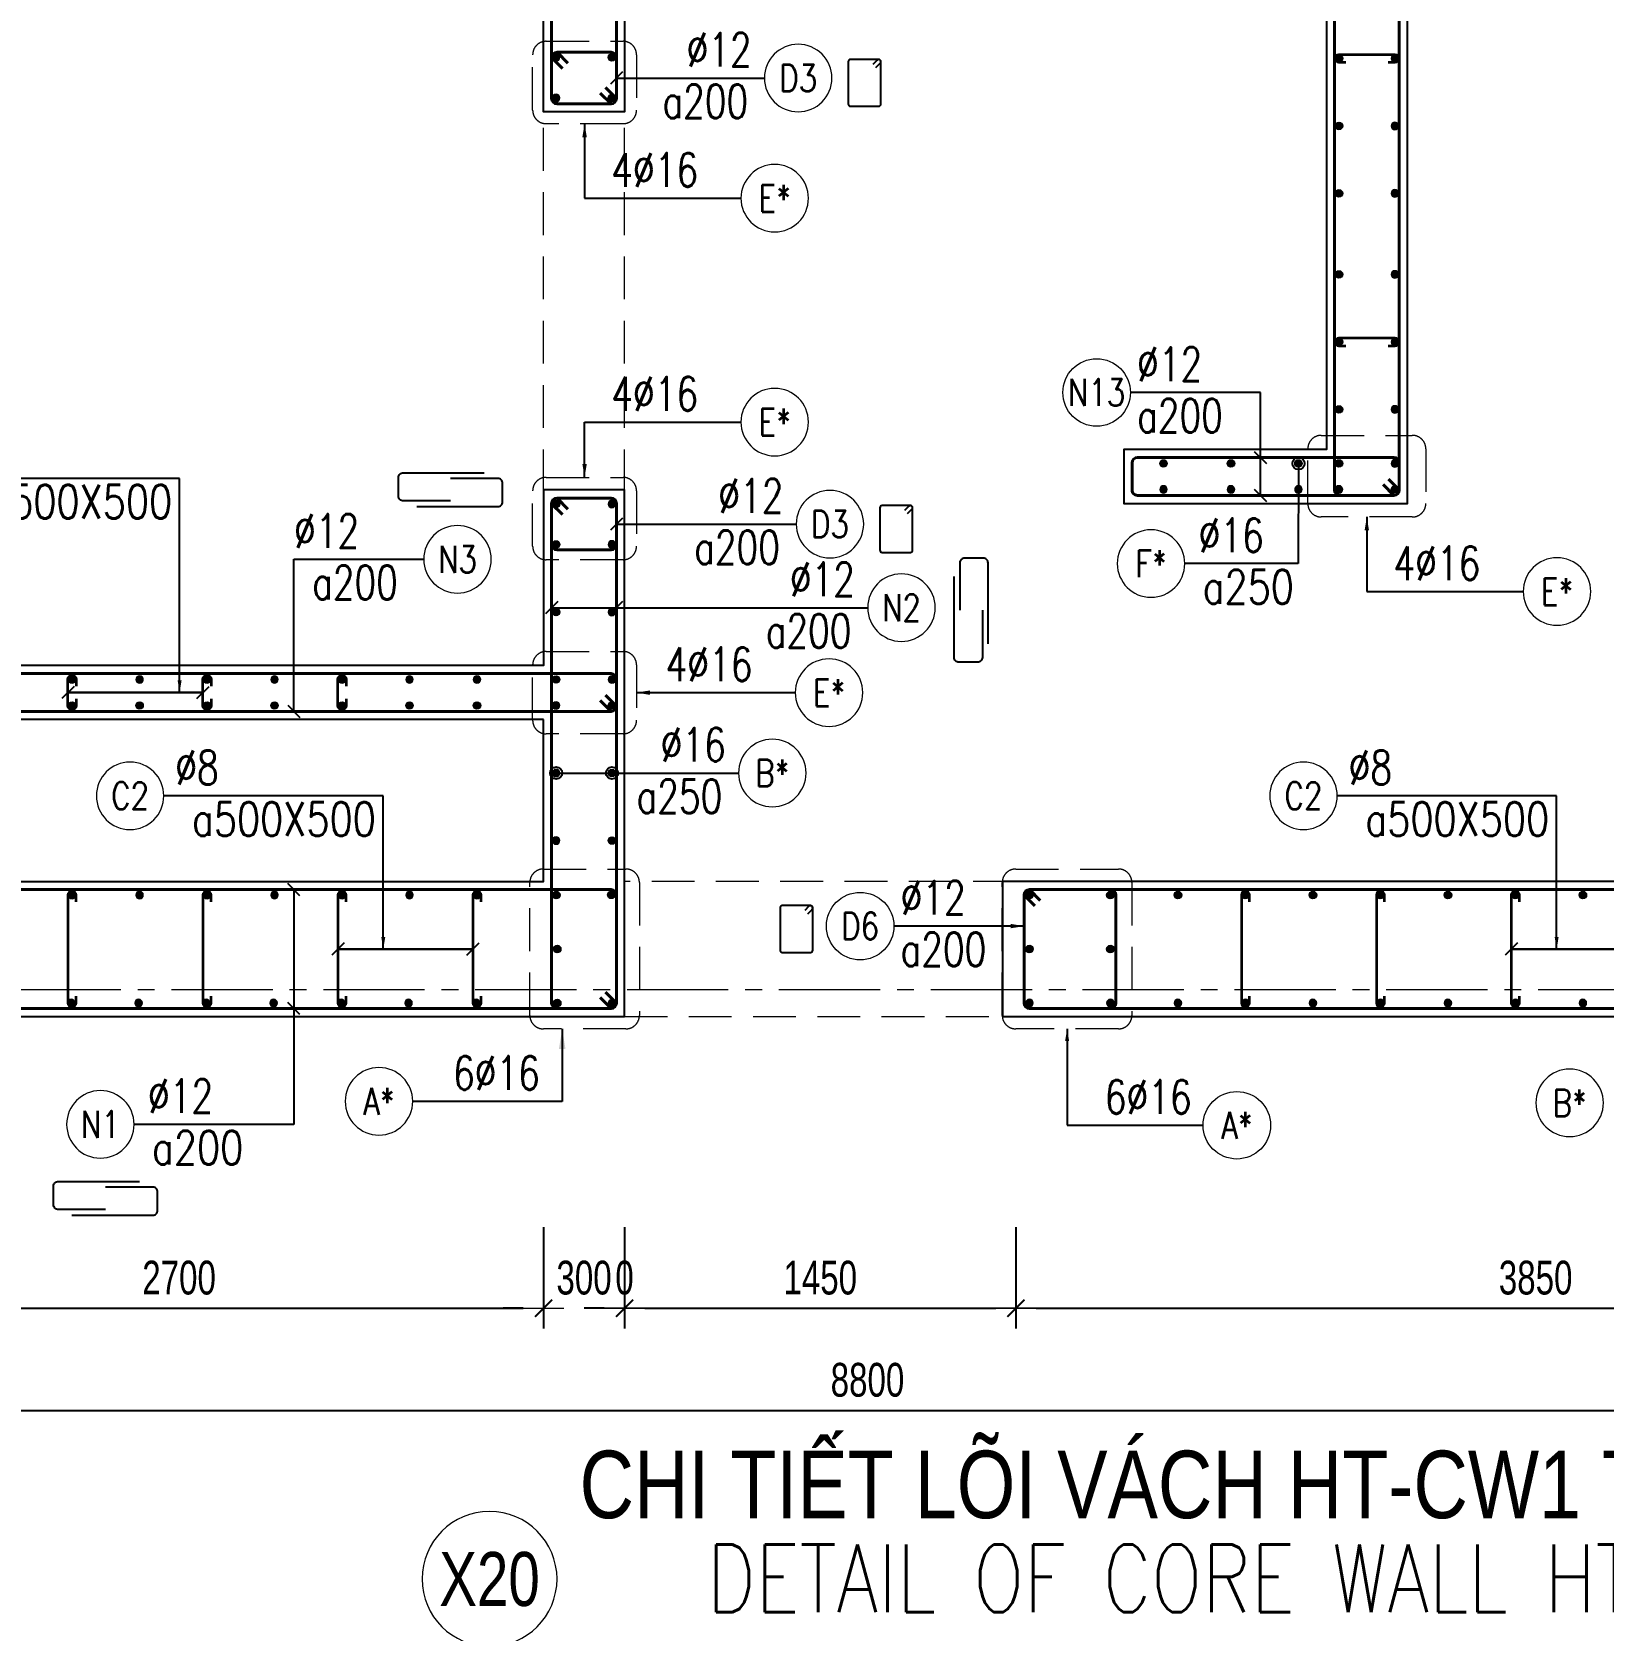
# Model space of a CAD drawing. Header units: millimetres. Extents: x 931337 to 1117500, y 19732 to 157199.
# Drawn here: x 949154 to 954974, y 74270 to 80188 of the extents above; entities that cross this region are included whole.
import ezdxf
from ezdxf.enums import TextEntityAlignment as Align

# ---------------------------------------------------------------- set-up
doc = ezdxf.new("R2010")
doc.units = ezdxf.units.MM
doc.header["$MEASUREMENT"] = 0
for name, pattern in [('HIDDEN2', [4.7625, 3.175, -1.5875]), ('HT_Dim Grid$0$CENTER2', [1.125, 0.75, -0.125, 0.125, -0.125]), ('HT_Grid$0$CENTER2', [1.125, 0.75, -0.125, 0.125, -0.125])]:
    doc.linetypes.add(name, pattern=pattern)
doc.layers.get('0').update_dxf_attribs({"lineweight": 20})
doc.layers.get('Defpoints').update_dxf_attribs({"color": 151, "lineweight": 9})
for name, color, linetype, lineweight in [('HT_Core wall _B3F-B1F$0$NDC_S_WALL', 6, 'Continuous', 25), ('HT_Dim Grid$0$NDC_S_AXIS', 5, 'HT_Dim Grid$0$CENTER2', 13), ('HT_Dim Grid$0$NDC_S_SYMBOL', 1, 'Continuous', 15), ('HT_Dim Grid$0$NDC_S_TEXT SYMBOL', 7, 'Continuous', 20), ('HT_Grid$0$NDC_S_AXIS', 5, 'HT_Grid$0$CENTER2', 13), ('KC-LEADER', 153, 'Continuous', 18), ('KC-THEP', 6, 'Continuous', 40), ('NDC_S_ANNO', 7, 'Continuous', 20), ('NDC_S_BEAM', 3, 'HIDDEN2', 20), ('NDC_S_DIM', 1, 'Continuous', 15), ('NDC_S_ENG TITLE', 3, 'Continuous', 20), ('NDC_S_HIDDEN', 8, 'HIDDEN2', 13), ('NDC_S_LEADER', 1, 'Continuous', 15), ('NDC_S_REBAR', 4, 'Continuous', 35), ('NDC_S_STIRRUP', 4, 'Continuous', 40), ('NDC_S_TEXT SYMBOL', 7, 'Continuous', 20), ('NDC_S_VN TEXT', 7, 'Continuous', 20), ('NDC_S_VN TITLE', 6, 'Continuous', 35)]:
    doc.layers.add(name, color=color, linetype=linetype, lineweight=lineweight)
doc.layers.add('Leader', color=6, linetype='Continuous')
doc.layers.add('Ligature', color=1, linetype='Continuous')
doc.styles.add('HT_Dim Grid$0$NDC_ANNO', font='', dxfattribs={"width": 0.8})
doc.styles.add('NDC_ANNO', font='', dxfattribs={"width": 0.8})
doc.styles.add('NDC_ARIAL', font='arial.ttf', dxfattribs={"width": 0.85})
doc.styles.add('NDC_DIM', font='', dxfattribs={"width": 0.75})
doc.styles.add('NDC_EN TXT', font='romans.shx', dxfattribs={"width": 0.8})
doc.styles.add('NDC_VIE TXT', font='arial.ttf', dxfattribs={"width": 0.8})
doc.styles.get('HT_Dim Grid$0$NDC_ANNO').set_extended_font_data('Dotum')
doc.styles.get('NDC_ANNO').set_extended_font_data('Dotum')
doc.styles.get('NDC_DIM').set_extended_font_data('Dotum')
doc.dimstyles.new('NDC_1-50', dxfattribs={"dimscale": 50, "dimtxt": 2.5, "dimasz": 1, "dimexe": 1.5, "dimexo": 0, "dimgap": 0.8, "dimtad": 1, "dimdec": 0, "dimdsep": 46, "dimtxsty": 'NDC_ARIAL', "dimblk": 'DIMMARK', "dimcen": 49999.938995, "dimdle": 1.5, "dimclrd": 1, "dimclre": 1, "dimclrt": 3, "dimadec": 0, "dimazin": 0, "dimtfac": 1, "dimtdec": 0, "dimtix": 1, "dimtmove": 2, "dimatfit": 3, "dimfxl": 1, "dimarcsym": 0})
doc.dimstyles.new('NDC_dim_30', dxfattribs={"dimscale": 30, "dimtxt": 2.5, "dimasz": 1.5, "dimexe": 1.5, "dimexo": 2.5, "dimgap": 1, "dimtad": 1, "dimdec": 0, "dimzin": 0, "dimdsep": 46, "dimtxsty": 'NDC_DIM', "dimblk": 'DIMMARK', "dimcen": 0.09, "dimdle": 1.2, "dimclrd": 1, "dimclre": 1, "dimclrt": 3, "dimadec": 0, "dimazin": 0, "dimtfac": 1, "dimtdec": 0, "dimtix": 1, "dimtofl": 0, "dimtmove": 0, "dimatfit": 3, "dimfxl": 6, "dimfxlon": 1, "dimtolj": 1, "dimtzin": 0, "dimarcsym": 0})
doc.dimstyles.new('NDC_dim_50', dxfattribs={"dimscale": 50, "dimtxt": 2.5, "dimasz": 1.5, "dimexe": 1.5, "dimexo": 2.5, "dimgap": 1, "dimtad": 1, "dimdec": 0, "dimzin": 0, "dimdsep": 46, "dimtxsty": 'NDC_DIM', "dimblk": 'DIMMARK', "dimcen": 0.09, "dimdle": 1.2, "dimclrd": 1, "dimclre": 1, "dimclrt": 3, "dimadec": 0, "dimazin": 0, "dimtfac": 1, "dimtdec": 0, "dimtix": 1, "dimtofl": 0, "dimtmove": 0, "dimatfit": 3, "dimfxl": 6, "dimfxlon": 1, "dimtolj": 1, "dimtzin": 0, "dimarcsym": 0})

# ---------------------------------------------------------------- blocks, each defined once
blk = doc.blocks.new('THEP')
at = {"layer": 'KC-LEADER', "color": 6}
blk.add_circle((0, 0), 14, dxfattribs=at)
at = {"layer": 'KC-THEP'}
for p, q in [((-14, 0), (14, 0)), ((9.9, 9.9), (-9.9, -9.9)), ((-9.9, 9.9), (9.9, -9.9)), ((0, 14), (0, -14))]:
    blk.add_line(p, q, dxfattribs=at)
blk = doc.blocks.new('DIMMARK')
at = {"layer": 'NDC_S_DIM', "color": 1}
blk.add_line((-1.5, 0), (1, 0), dxfattribs=at)
at = {"layer": 'NDC_S_DIM', "color": 2, "const_width": 0.1}
blk.add_lwpolyline([(-0.424, -0.424), (0.424, 0.424)], dxfattribs=at)
blk = doc.blocks.new('*U10')
blk.add_circle((2.5, 0), 2.5)
at = {"layer": 'NDC_S_VN TEXT', "color": 3, "style": 'NDC_EN TXT'}
for tag, width, p in [('DK2', 0.75, (-0.85, 0.85)), ('KC2', 0.8, (-0.85, -2.97))]:
    blk.add_attdef(tag, text='', height=2.5, dxfattribs=dict(at, width=width)).set_placement(p, align=Align.RIGHT)
at = {"layer": 'NDC_S_VN TEXT', "color": 7, "style": 'NDC_EN TXT', "width": 0.8}
blk.add_attdef('SH3', text='', height=2, dxfattribs=at).set_placement((2.5, 0), align=Align.MIDDLE)
blk = doc.blocks.new('A$C72321851')
at = {"layer": 'Ligature'}
for points in [[(-60.9, -129.3), (-60.9, 170.9, -0.414214), (-43.3, 188.5), (25.8, 188.5, -0.414214), (43.4, 170.9), (43.4, -4.3)], [(-39.7, -4.3), (-39.7, -179.5, 0.414214), (-22.1, -197.1), (47, -197.1, 0.414214), (64.6, -179.5), (64.6, 120.7)]]:
    blk.add_lwpolyline(points, format="xyb", dxfattribs=at)
blk = doc.blocks.new('*U9')
blk.add_circle((2.5, 0), 2.5)
at = {"layer": 'NDC_S_VN TEXT', "color": 3, "style": 'NDC_EN TXT', "width": 0.75}
blk.add_attdef('DK2', text='', height=2.5, dxfattribs=at).set_placement((-0.85, 0.85), align=Align.RIGHT)
at = {"layer": 'NDC_S_VN TEXT', "color": 7, "style": 'NDC_EN TXT', "width": 0.8}
blk.add_attdef('SH3', text='', height=2, dxfattribs=at).set_placement((2.5, 0), align=Align.MIDDLE)
blk = doc.blocks.new('*U13')
blk.add_circle((-2.5, 0), 2.5)
at = {"layer": 'NDC_S_VN TEXT', "color": 3, "style": 'NDC_EN TXT', "width": 0.75}
blk.add_attdef('DK1', (0.5, 0.85), '', height=2.5, dxfattribs=at)
at = {"layer": 'NDC_S_VN TEXT', "color": 7, "style": 'NDC_EN TXT', "width": 0.8}
blk.add_attdef('SH2', text='', height=2, dxfattribs=at).set_placement((-2.5, 0), align=Align.MIDDLE)
blk = doc.blocks.new('*U11')
blk.add_circle((-2.5, 0), 2.5)
at = {"layer": 'NDC_S_VN TEXT', "color": 3, "style": 'NDC_EN TXT', "width": 0.75}
for tag, p in [('DK1', (0.5, 0.85)), ('KC1', (0.5, -2.97))]:
    blk.add_attdef(tag, p, '', height=2.5, dxfattribs=at)
at = {"layer": 'NDC_S_VN TEXT', "color": 7, "style": 'NDC_EN TXT', "width": 0.8}
blk.add_attdef('SH2', text='', height=2, dxfattribs=at).set_placement((-2.5, 0), align=Align.MIDDLE)
blk = doc.blocks.new('*D645')
at = {"layer": 'Defpoints', "color": 0, "transparency": 16777216}
for p in [(948349.2, 77124), (951049.2, 77124), (951049.2, 75462)]:
    blk.add_point(p, dxfattribs=at)
at = {"layer": 'NDC_S_DIM', "color": 1, "lineweight": -2, "transparency": 16777216}
for p, q in [((948349.2, 75762), (948349.2, 75387)), ((951049.2, 75762), (951049.2, 75387)), ((948424.2, 75462), (950974.2, 75462))]:
    blk.add_line(p, q, dxfattribs=at)
at = {"layer": 'NDC_S_DIM', "color": 1, "lineweight": -2, "transparency": 16777216, "xscale": 75, "yscale": 75, "zscale": 75, "rotation": 180}
blk.add_blockref('DIMMARK', (948349.2, 75462), dxfattribs=at)
at = {"layer": 'NDC_S_DIM', "color": 1, "lineweight": -2, "transparency": 16777216, "xscale": 75, "yscale": 75, "zscale": 75}
blk.add_blockref('DIMMARK', (951049.2, 75462), dxfattribs=at)
at = {"layer": 'NDC_S_DIM', "color": 3, "transparency": 16777216, "insert": (949699.2, 75574.6), "char_height": 125, "attachment_point": 5, "style": 'NDC_DIM'}
blk.add_mtext('\\A1;2700', dxfattribs=at)
blk = doc.blocks.new('*D646')
at = {"layer": 'Defpoints', "color": 0, "transparency": 16777216}
for p in [(951049.2, 77124), (951349.2, 77124), (951349.2, 75462)]:
    blk.add_point(p, dxfattribs=at)
at = {"layer": 'NDC_S_DIM', "color": 1, "lineweight": -2, "transparency": 16777216}
for p, q in [((951049.2, 75762), (951049.2, 75387)), ((951349.2, 75762), (951349.2, 75387)), ((950974.2, 75462), (950899.2, 75462)), ((951424.2, 75462), (951499.2, 75462))]:
    blk.add_line(p, q, dxfattribs=at)
at = {"layer": 'NDC_S_DIM', "color": 1, "lineweight": -2, "transparency": 16777216, "xscale": 75, "yscale": 75, "zscale": 75}
blk.add_blockref('DIMMARK', (951049.2, 75462), dxfattribs=at)
at = {"layer": 'NDC_S_DIM', "color": 1, "lineweight": -2, "transparency": 16777216, "xscale": 75, "yscale": 75, "zscale": 75, "rotation": 180}
blk.add_blockref('DIMMARK', (951349.2, 75462), dxfattribs=at)
at = {"layer": 'NDC_S_DIM', "color": 3, "transparency": 16777216, "insert": (951199.2, 75574.6), "char_height": 125, "attachment_point": 5, "style": 'NDC_DIM'}
blk.add_mtext('\\A1;300', dxfattribs=at)
blk = doc.blocks.new('*D647')
at = {"layer": 'Defpoints', "color": 0, "transparency": 16777216}
for p in [(951349.2, 77124), (951349.2, 77124), (951349.2, 75462)]:
    blk.add_point(p, dxfattribs=at)
at = {"layer": 'NDC_S_DIM', "color": 1, "lineweight": -2, "transparency": 16777216}
for p, q in [((951349.2, 75762), (951349.2, 75387)), ((951349.2, 75762), (951349.2, 75387)), ((951274.2, 75462), (951199.2, 75462)), ((951424.2, 75462), (951499.2, 75462))]:
    blk.add_line(p, q, dxfattribs=at)
at = {"layer": 'NDC_S_DIM', "color": 1, "lineweight": -2, "transparency": 16777216, "xscale": 75, "yscale": 75, "zscale": 75}
blk.add_blockref('DIMMARK', (951349.2, 75462), dxfattribs=at)
at = {"layer": 'NDC_S_DIM', "color": 1, "lineweight": -2, "transparency": 16777216, "xscale": 75, "yscale": 75, "zscale": 75, "rotation": 180}
blk.add_blockref('DIMMARK', (951349.2, 75462), dxfattribs=at)
at = {"layer": 'NDC_S_DIM', "color": 3, "transparency": 16777216, "insert": (951349.2, 75574.6), "char_height": 125, "attachment_point": 5, "style": 'NDC_DIM'}
blk.add_mtext('\\A1;0', dxfattribs=at)
blk = doc.blocks.new('*D648')
at = {"layer": 'Defpoints', "color": 0, "transparency": 16777216}
for p in [(951349.2, 77124), (952799.2, 76624), (952799.2, 75462)]:
    blk.add_point(p, dxfattribs=at)
at = {"layer": 'NDC_S_DIM', "color": 1, "lineweight": -2, "transparency": 16777216}
for p, q in [((951349.2, 75762), (951349.2, 75387)), ((952799.2, 75762), (952799.2, 75387)), ((951424.2, 75462), (952724.2, 75462))]:
    blk.add_line(p, q, dxfattribs=at)
at = {"layer": 'NDC_S_DIM', "color": 1, "lineweight": -2, "transparency": 16777216, "xscale": 75, "yscale": 75, "zscale": 75, "rotation": 180}
blk.add_blockref('DIMMARK', (951349.2, 75462), dxfattribs=at)
at = {"layer": 'NDC_S_DIM', "color": 1, "lineweight": -2, "transparency": 16777216, "xscale": 75, "yscale": 75, "zscale": 75}
blk.add_blockref('DIMMARK', (952799.2, 75462), dxfattribs=at)
at = {"layer": 'NDC_S_DIM', "color": 3, "transparency": 16777216, "insert": (952074.2, 75574.6), "char_height": 125, "attachment_point": 5, "style": 'NDC_DIM'}
blk.add_mtext('\\A1;1450', dxfattribs=at)
blk = doc.blocks.new('*D649')
at = {"layer": 'Defpoints', "color": 0, "transparency": 16777216}
for p in [(956649.2, 77124), (952799.2, 76624), (956649.2, 75462)]:
    blk.add_point(p, dxfattribs=at)
at = {"layer": 'NDC_S_DIM', "color": 1, "lineweight": -2, "transparency": 16777216}
for p, q in [((952799.2, 75762), (952799.2, 75387)), ((956649.2, 75762), (956649.2, 75387)), ((952874.2, 75462), (956574.2, 75462))]:
    blk.add_line(p, q, dxfattribs=at)
at = {"layer": 'NDC_S_DIM', "color": 1, "lineweight": -2, "transparency": 16777216, "xscale": 75, "yscale": 75, "zscale": 75, "rotation": 180}
blk.add_blockref('DIMMARK', (952799.2, 75462), dxfattribs=at)
at = {"layer": 'NDC_S_DIM', "color": 1, "lineweight": -2, "transparency": 16777216, "xscale": 75, "yscale": 75, "zscale": 75}
blk.add_blockref('DIMMARK', (956649.2, 75462), dxfattribs=at)
at = {"layer": 'NDC_S_DIM', "color": 3, "transparency": 16777216, "insert": (954724.2, 75574.6), "char_height": 125, "attachment_point": 5, "style": 'NDC_DIM'}
blk.add_mtext('\\A1;3850', dxfattribs=at)
blk = doc.blocks.new('*D654')
at = {"layer": 'Defpoints', "color": 0, "transparency": 16777216}
for p in [(956649.2, 76642.3), (947849.2, 76624), (956649.2, 75083.7)]:
    blk.add_point(p, dxfattribs=at)
at = {"layer": 'NDC_S_DIM', "color": 1, "lineweight": -2, "transparency": 16777216}
for p, q in [((947849.2, 75383.7), (947849.2, 75008.7)), ((956649.2, 75383.7), (956649.2, 75008.7)), ((947924.2, 75083.7), (956574.2, 75083.7))]:
    blk.add_line(p, q, dxfattribs=at)
at = {"layer": 'NDC_S_DIM', "color": 1, "lineweight": -2, "transparency": 16777216, "xscale": 75, "yscale": 75, "zscale": 75, "rotation": 180}
blk.add_blockref('DIMMARK', (947849.2, 75083.7), dxfattribs=at)
at = {"layer": 'NDC_S_DIM', "color": 1, "lineweight": -2, "transparency": 16777216, "xscale": 75, "yscale": 75, "zscale": 75}
blk.add_blockref('DIMMARK', (956649.2, 75083.7), dxfattribs=at)
at = {"layer": 'NDC_S_DIM', "color": 3, "transparency": 16777216, "insert": (952249.2, 75196.3), "char_height": 125, "attachment_point": 5, "style": 'NDC_DIM'}
blk.add_mtext('\\A1;8800', dxfattribs=at)
blk = doc.blocks.new('Drawing name_symbol')
at = {"layer": 'NDC_S_ENG TITLE', "style": 'NDC_EN TXT', "width": 0.8}
blk.add_attdef('SECTDET1', text='', height=5, dxfattribs=at).set_placement((0, 1.01), align=Align.CENTER)
at = {"layer": 'NDC_S_TEXT SYMBOL', "lineweight": 25, "style": 'NDC_ANNO', "width": 0.8}
blk.add_attdef('SSCALE', text='', height=2.5, dxfattribs=at).set_placement((0, -4), align=Align.CENTER)
at = {"layer": 'NDC_S_VN TITLE', "style": 'NDC_VIE TXT', "width": 0.8}
blk.add_attdef('SECTDET2', text='', height=5, dxfattribs=at).set_placement((0, 7.97), align=Align.CENTER)
blk = doc.blocks.new('*U92')
at = {"layer": 'HT_Dim Grid$0$NDC_S_SYMBOL'}
blk.add_line((0, 5), (0, 9), dxfattribs=at)
blk.add_circle((0, 0), 5, dxfattribs=at)
at = {"layer": 'HT_Dim Grid$0$NDC_S_TEXT SYMBOL', "color": 7, "style": 'HT_Dim Grid$0$NDC_ANNO', "width": 0.8}
blk.add_attdef('GRID', text='', height=4, dxfattribs=at).set_placement((0, 0), align=Align.MIDDLE)

msp = doc.modelspace()

# ---------------------------------------------------------------- linework, layer by layer
at = {"layer": 'HT_Core wall _B3F-B1F$0$NDC_S_WALL'}
for points in [[(951349.189, 76542.293), (951349.189, 78492.293), (951049.189, 78492.293), (951049.189, 77842.293), (948349.189, 77842.293), (948349.189, 83242.293), (951049.189, 83242.293), (951049.189, 82592.293), (951349.189, 82592.293), (951349.189, 83242.293), (952549.189, 83242.293), (952549.189, 85742.293), (950049.189, 85742.293), (950049.189, 85242.293), (952249.189, 85242.293), (952249.189, 83542.293), (948349.189, 83542.293), (948349.189, 85242.293), (949249.189, 85242.293), (949249.189, 85742.293), (947849.189, 85742.293), (947849.189, 76542.293)], [(951049.189, 81192.293), (951349.189, 81192.293), (951349.189, 79892.293), (951049.189, 79892.293)]]:
    msp.add_lwpolyline(points, close=True, dxfattribs=at)
for points in [[(955299.189, 85742.293), (953949.189, 85742.293), (953949.189, 78642.293), (953199.189, 78642.293), (953199.189, 78442.293), (954249.189, 78442.293), (954249.189, 83042.293), (957049.189, 83042.293)], [(951049.189, 77642.293), (948349.189, 77642.293), (948349.189, 77042.293), (951049.189, 77042.293), (951049.189, 77642.293)], [(957049.189, 77042.293), (952749.189, 77042.293), (952749.189, 76542.293), (960349.189, 76542.293)]]:
    msp.add_lwpolyline(points, dxfattribs=at)
at = {"layer": 'HT_Grid$0$NDC_S_AXIS', "ltscale": 500}
msp.add_line((945733.645, 76642.293), (961980.099, 76642.293), dxfattribs=at)
at = {"layer": 'Ligature'}
for points in [[(952280.35, 80056.777), (952296.316, 80072.743, 0.66817864), (952290.543, 80086.681), (952185.914, 80086.681, 0.41421356), (952177.749, 80078.516), (952177.749, 79921.409, 0.41421356), (952185.914, 79913.244), (952290.543, 79913.244, 0.41421356), (952298.708, 79921.409), (952298.707, 80078.516, 0.66817864), (952284.769, 80084.29), (952268.803, 80068.324)], [(952398.05, 78404.891), (952414.016, 78420.857, 0.66817864), (952408.243, 78434.795), (952303.614, 78434.795, 0.41421356), (952295.449, 78426.63), (952295.449, 78269.523, 0.41421356), (952303.614, 78261.358), (952408.243, 78261.358, 0.41421356), (952416.408, 78269.523), (952416.408, 78426.63, 0.66817864), (952402.469, 78432.404), (952386.503, 78416.438)], [(952028.071, 76923.048), (952044.037, 76939.014, 0.66817864), (952038.264, 76952.952), (951933.635, 76952.952, 0.41421356), (951925.47, 76944.787), (951925.47, 76787.679, 0.41421356), (951933.635, 76779.515), (952038.264, 76779.515, 0.41421356), (952046.429, 76787.679), (952046.429, 76944.787, 0.66817864), (952032.49, 76950.56), (952016.525, 76934.595)]]:
    msp.add_lwpolyline(points, format="xyb", dxfattribs=at)
at = {"layer": 'NDC_S_BEAM', "ltscale": 50}
for p, q in [((951049.189, 78483.987), (951049.189, 79883.987)), ((951349.189, 78483.987), (951349.189, 79883.987)), ((952799.189, 77042.293), (951349.217, 77042.293)), ((951349.217, 76542.293), (952799.189, 76542.293))]:
    msp.add_line(p, q, dxfattribs=at)
at = {"layer": 'NDC_S_HIDDEN', "ltscale": 50}
for points in [[(951058.922, 80153.822), (951343.678, 80153.822, -0.41421356), (951393.678, 80103.822), (951393.678, 79898.814, -0.41421356), (951343.678, 79848.814), (951058.922, 79848.814, -0.41421356), (951008.922, 79898.814), (951008.922, 80103.822, -0.41421356)], [(953930.236, 78694.549), (954267.446, 78694.549, -0.41421356), (954317.446, 78644.549), (954317.446, 78442.293, -0.41421356), (954267.446, 78392.293), (953930.236, 78392.293, -0.41421356), (953880.236, 78442.293), (953880.236, 78644.549, -0.41421356)], [(951058.922, 78538.991), (951343.678, 78538.991, -0.41421356), (951393.678, 78488.991), (951393.678, 78283.984, -0.41421356), (951343.678, 78233.984), (951058.922, 78233.984, -0.41421356), (951008.922, 78283.984), (951008.922, 78488.991, -0.41421356)], [(951058.922, 77894.275), (951343.678, 77894.275, -0.41421356), (951393.678, 77844.275), (951393.678, 77639.267, -0.41421356), (951343.678, 77589.267), (951058.922, 77589.267, -0.41421356), (951008.922, 77639.267), (951008.922, 77844.275, -0.41421356)], [(951048.508, 77088.536), (951354.283, 77088.536, -0.41421356), (951404.283, 77038.536), (951404.283, 76546.614, -0.41421356), (951354.283, 76496.614), (951048.508, 76496.614, -0.41421356), (950998.508, 76546.614), (950998.508, 77038.536, -0.41421356)], [(952798.479, 77088.536), (953178.773, 77088.536, -0.41421356), (953228.773, 77038.536), (953228.773, 76546.614, -0.41421356), (953178.773, 76496.614), (952798.479, 76496.614, -0.41421356), (952748.479, 76546.614), (952748.479, 77038.536, -0.41421356)]]:
    msp.add_lwpolyline(points, format="xyb", close=True, dxfattribs=at)
at = {"layer": 'NDC_S_REBAR'}
for points in [[(954020.677, 80075.445), (953995.677, 80075.445, -1), (953995.677, 80105.445), (954202.701, 80105.445, -1), (954202.701, 80075.445), (954177.701, 80075.445)], [(954020.677, 79025.445), (953995.677, 79025.445, -1), (953995.677, 79055.445), (954202.701, 79055.445, -1), (954202.701, 79025.445), (954177.701, 79025.445)], [(949317.701, 77719.141), (949317.701, 77694.141, -1), (949287.701, 77694.141), (949287.701, 77790.445, -1), (949317.701, 77790.445), (949317.701, 77765.445)], [(949817.701, 77719.141), (949817.701, 77694.141, -1), (949787.701, 77694.141), (949787.701, 77790.445, -1), (949817.701, 77790.445), (949817.701, 77765.445)], [(950317.701, 77719.141), (950317.701, 77694.141, -1), (950287.701, 77694.141), (950287.701, 77790.445, -1), (950317.701, 77790.445), (950317.701, 77765.445)], [(949317.701, 76967.293), (949317.701, 76992.293, 1), (949287.701, 76992.293), (949287.701, 76592.293, 1), (949317.701, 76592.293), (949317.701, 76617.293)], [(949817.701, 76967.293), (949817.701, 76992.293, 1), (949787.701, 76992.293), (949787.701, 76592.293, 1), (949817.701, 76592.293), (949817.701, 76617.293)], [(950317.701, 76967.293), (950317.701, 76992.293, 1), (950287.701, 76992.293), (950287.701, 76592.293, 1), (950317.701, 76592.293), (950317.701, 76617.293)], [(950817.701, 76967.293), (950817.701, 76992.293, 1), (950787.701, 76992.293), (950787.701, 76592.293, 1), (950817.701, 76592.293), (950817.701, 76617.293)], [(953664.189, 76967.293), (953664.189, 76992.293, 1), (953634.189, 76992.293), (953634.189, 76592.293, 1), (953664.189, 76592.293), (953664.189, 76617.293)], [(954164.189, 76967.293), (954164.189, 76992.293, 1), (954134.189, 76992.293), (954134.189, 76592.293, 1), (954164.189, 76592.293), (954164.189, 76617.293)], [(954664.189, 76967.293), (954664.189, 76992.293, 1), (954634.189, 76992.293), (954634.189, 76592.293, 1), (954664.189, 76592.293), (954664.189, 76617.293)]]:
    msp.add_lwpolyline(points, format="xyb", dxfattribs=at)
at = {"layer": 'NDC_S_STIRRUP'}
for points in [[(954179.189, 78532.293), (954219.189, 78492.293, -0.41421356), (954199.189, 78472.293), (953999.189, 78472.293, -0.41421356), (953979.189, 78492.293), (953979.189, 85692.293, -0.41421356), (953999.189, 85712.293), (954199.189, 85712.293, -0.41421356), (954219.189, 85692.293), (954219.189, 78492.293, -0.41421356), (954199.189, 78472.293), (954159.189, 78512.293)], [(951279.217, 79982.293), (951319.217, 79942.293, -0.41421356), (951299.217, 79922.293), (951099.217, 79922.293, -0.41421356), (951079.217, 79942.293), (951079.217, 81142.293, -0.41421356), (951099.217, 81162.293), (951299.217, 81162.293, -0.41421356), (951319.217, 81142.293), (951319.217, 79942.293, -0.41421356), (951299.217, 79922.293), (951259.217, 79962.293)], [(951119.189, 80053.263), (951079.189, 80093.263, -0.41421356), (951099.189, 80113.263), (951299.189, 80113.263, -0.41421356), (951319.189, 80093.263), (951319.189, 79942.293, -0.41421356), (951299.189, 79922.293), (951099.189, 79922.293, -0.41421356), (951079.189, 79942.293), (951079.189, 80093.263, -0.41421356), (951099.189, 80113.263), (951139.189, 80073.263)], [(954159.189, 78512.293), (954199.189, 78472.293, 0.41421356), (954219.189, 78492.293), (954219.189, 78592.293, 0.41421356), (954199.189, 78612.293), (953249.189, 78612.293, 0.41421356), (953229.189, 78592.293), (953229.189, 78492.293, 0.41435759), (953249.189, 78472.293), (954199.189, 78472.293, 0.41421356), (954219.189, 78492.293), (954179.189, 78532.293)], [(951119.189, 78401.377), (951079.189, 78441.377, -0.41421356), (951099.189, 78461.377), (951299.189, 78461.377, -0.41421356), (951319.189, 78441.377), (951319.189, 78290.407, -0.41421356), (951299.189, 78270.407), (951099.189, 78270.407, -0.41421356), (951079.189, 78290.407), (951079.189, 78441.377, -0.41421356), (951099.189, 78461.377), (951139.189, 78421.377)], [(951279.217, 76632.293), (951319.217, 76592.293, -0.41421356), (951299.217, 76572.293), (951099.217, 76572.293, -0.41421356), (951079.217, 76592.293), (951079.217, 78442.293, -0.41421356), (951099.217, 78462.293), (951299.217, 78462.293, -0.41421356), (951319.217, 78442.293), (951319.217, 76592.293, -0.41421356), (951299.217, 76572.293), (951259.217, 76612.293)], [(951259.189, 77712.293), (951299.189, 77672.293, 0.41421356), (951319.189, 77692.293), (951319.189, 77792.293, 0.41421356), (951299.189, 77812.293), (947899.189, 77812.293, 0.41421356), (947879.189, 77792.293), (947879.189, 77692.293, 0.41435759), (947899.189, 77672.293), (951299.189, 77672.293, 0.41421356), (951319.189, 77692.293), (951279.189, 77732.293)], [(947939.189, 76972.293), (947899.189, 77012.293, 0.41421356), (947879.189, 76992.293), (947879.189, 76592.293, 0.41421356), (947899.189, 76572.293), (951299.217, 76572.293, 0.41421356), (951319.217, 76592.293), (951319.217, 76992.293, 0.41421356), (951299.217, 77012.293), (947899.189, 77012.293, 0.41421356), (947879.189, 76992.293), (947919.189, 76952.293)], [(960259.189, 76972.293), (960299.189, 77012.293, -0.41421356), (960319.189, 76992.293), (960319.189, 76592.293, -0.41421356), (960299.189, 76572.293), (952849.189, 76572.293, -0.41421356), (952829.189, 76592.293), (952829.189, 76992.293, -0.41421356), (952849.189, 77012.293), (960299.189, 77012.293, -0.41421356), (960319.189, 76992.293), (960279.189, 76952.293)], [(952889.189, 76972.293), (952849.189, 77012.293, 0.41421356), (952829.189, 76992.293), (952829.189, 76592.293, 0.41421356), (952849.189, 76572.293), (953149.189, 76572.293, 0.41421356), (953169.189, 76592.293), (953169.189, 76992.293, 0.41421356), (953149.189, 77012.293), (952849.189, 77012.293, 0.41421356), (952829.189, 76992.293), (952869.189, 76952.293)]]:
    msp.add_lwpolyline(points, format="xyb", dxfattribs=at)

# ---------------------------------------------------------------- block references
at = {"layer": 'HT_Dim Grid$0$NDC_S_AXIS'}
ref = msp.add_blockref('*U92', (950849.189, 74459.538), dxfattribs=dict(at, xscale=-50, yscale=50, zscale=50, rotation=180))
ref.add_attrib('GRID', 'X20', dxfattribs={"layer": 'HT_Dim Grid$0$NDC_S_TEXT SYMBOL', "color": 7, "height": 200, "style": 'HT_Dim Grid$0$NDC_ANNO', "width": 0.8}).set_placement((950849.189, 74459.538), align=Align.MIDDLE)
at = {"layer": 'KC-THEP', "xscale": -1}
for p, rotation in [((951095.677, 80094.141), 350.3314355636191), ((954202.701, 80090.445), 170.331435563619), ((951095.677, 79944.141), 350.3314355636191), ((954202.701, 79840.445), 170.331435563619), ((954202.701, 79590.445), 170.331435563619), ((954202.701, 79290.445), 170.331435563619), ((954202.701, 79040.445), 170.331435563619), ((954202.701, 78790.445), 170.331435563619), ((954202.701, 78590.445), 170.331435563619), ((953345.677, 78494.141), 350.3314355636191), ((953595.677, 78494.141), 350.3314355636191), ((953845.677, 78494.141), 350.3314355636191), ((953995.677, 78494.141), 350.3314355636191), ((951302.701, 78440.445), 170.331435563619), ((951302.701, 78290.445), 170.331435563619), ((951302.701, 78040.445), 170.331435563619), ((949302.701, 77790.445), 170.331435563619), ((949552.701, 77790.445), 170.331435563619), ((949802.701, 77790.445), 170.331435563619), ((950052.701, 77790.445), 170.331435563619), ((950302.701, 77790.445), 170.331435563619), ((950552.701, 77790.445), 170.331435563619), ((950802.701, 77790.445), 170.331435563619), ((951302.701, 77790.445), 170.331435563619), ((951095.677, 77694.141), 350.3314355636191), ((951095.677, 77444.141), 350.3314355636191), ((951095.677, 77194.141), 350.3314355636191), ((949302.701, 76992.293), 170.331435563619), ((949552.701, 76992.293), 170.331435563619), ((949802.701, 76992.293), 170.331435563619), ((950052.701, 76992.293), 170.331435563619), ((950302.701, 76992.293), 170.331435563619), ((950552.701, 76992.293), 170.331435563619), ((950802.701, 76992.293), 170.331435563619), ((949299.189, 76592.293), 170.331435563619), ((949549.189, 76592.293), 170.331435563619), ((949799.189, 76592.293), 170.331435563619), ((950049.189, 76592.293), 170.331435563619), ((950299.189, 76592.293), 170.331435563619), ((950549.189, 76592.293), 170.331435563619), ((950799.189, 76592.293), 170.331435563619), ((952849.189, 76592.293), 170.331435563619), ((953149.189, 76592.293), 170.331435563619), ((953399.189, 76592.293), 170.331435563619), ((953649.189, 76592.293), 170.331435563619), ((953899.189, 76592.293), 170.331435563619), ((954149.189, 76592.293), 170.331435563619), ((954399.189, 76592.293), 170.331435563619), ((954649.189, 76592.293), 170.331435563619), ((954899.189, 76592.293), 170.331435563619)]:
    msp.add_blockref('THEP', p, dxfattribs=dict(at, rotation=rotation))
at = {"layer": 'KC-THEP'}
for p, rotation in [((951302.701, 80094.141), 9.668564436380946), ((953995.677, 80090.445), 189.6685644363809), ((951302.701, 79944.141), 9.668564436380946), ((953995.677, 79840.445), 189.6685644363809), ((953995.677, 79590.445), 189.6685644363809), ((953995.677, 79290.445), 189.6685644363809), ((953995.677, 79040.445), 189.6685644363809), ((953995.677, 78790.445), 189.6685644363809), ((953345.677, 78590.445), 189.6685644363809), ((953595.677, 78590.445), 189.6685644363809), ((953845.677, 78590.445), 189.6685644363809), ((953995.677, 78590.445), 189.6685644363809), ((954202.701, 78494.141), 9.66856443638095), ((951095.677, 78440.445), 189.6685644363809), ((951095.677, 78290.445), 189.6685644363809), ((951095.677, 78040.445), 189.6685644363809), ((951095.677, 77790.445), 189.6685644363809), ((949302.701, 77694.141), 9.668564436380946), ((949552.701, 77694.141), 9.668564436380946), ((949802.701, 77694.141), 9.668564436380946), ((950052.701, 77694.141), 9.668564436380946), ((950302.701, 77694.141), 9.668564436380946), ((950552.701, 77694.141), 9.668564436380946), ((950802.701, 77694.141), 9.668564436380946), ((951302.701, 77694.141), 9.66856443638095), ((951302.701, 77444.141), 9.66856443638095), ((951302.701, 77194.141), 9.66856443638095), ((951096.385, 76992.293), 189.6685644363809), ((951300.006, 76992.91), 189.6685644363809), ((952849.189, 76992.293), 9.668564436380946), ((953149.189, 76992.293), 9.668564436380946), ((953399.189, 76992.293), 9.668564436380946), ((953649.189, 76992.293), 9.668564436380946), ((953899.189, 76992.293), 9.668564436380946), ((954149.189, 76992.293), 9.668564436380946), ((954399.189, 76992.293), 9.668564436380946), ((954649.189, 76992.293), 9.668564436380946), ((954899.189, 76992.293), 9.668564436380946), ((951099.898, 76792.293), 189.6685644363809), ((952849.189, 76792.293), 9.668564436380946), ((953149.189, 76792.293), 9.668564436380946), ((951099.898, 76592.293), 189.6685644363809), ((951303.518, 76592.91), 189.6685644363809)]:
    msp.add_blockref('THEP', p, dxfattribs=dict(at, rotation=rotation))
at = {"layer": 'Leader', "xscale": -1, "rotation": 270.0000000000001}
for p in [(950709.162, 78491.476), (949431.294, 75867.338)]:
    msp.add_blockref('A$C72321851', p, dxfattribs=at)
at = {"layer": 'Leader', "xscale": -1}
msp.add_blockref('A$C72321851', (952634.946, 78051.728), dxfattribs=at)
at = {"layer": 'NDC_S_ANNO'}
ref = msp.add_blockref('Drawing name_symbol', (953759.27, 74285.996), dxfattribs=dict(at, xscale=50, yscale=50, zscale=50))
ref.add_attrib('SECTDET1', 'DETAIL OF CORE WALL HT-CW1', dxfattribs={"layer": 'NDC_S_ENG TITLE', "height": 250, "style": 'NDC_EN TXT', "width": 0.8}).set_placement((953759.27, 74336.559), align=Align.CENTER)
ref.add_attrib('SECTDET2', 'CHI TIẾT LÕI VÁCH HT-CW1 TẦNG B3F', dxfattribs={"layer": 'NDC_S_VN TITLE', "height": 250, "style": 'NDC_VIE TXT', "width": 0.8}).set_placement((953759.27, 74684.528), align=Align.CENTER)
at = {"layer": 'NDC_S_VN TEXT'}
ref = msp.add_blockref('*U11', (951867.426, 80017.778), dxfattribs=dict(at, xscale=-50, yscale=50, zscale=50))
ref.add_attrib('SH2', 'D3', dxfattribs={"color": 7, "height": 100, "style": 'NDC_EN TXT', "width": 0.8}).set_placement((951992.426, 80017.778), align=Align.MIDDLE)
ref.add_attrib('DK1', '%%C12', (951579.033, 80060.053), dxfattribs={"color": 3, "height": 125, "style": 'NDC_EN TXT', "width": 0.75})
ref.add_attrib('KC1', 'a200', (951489.747, 79869.151), dxfattribs={"color": 3, "height": 125, "style": 'NDC_EN TXT', "width": 0.75})
ref = msp.add_blockref('*U13', (951780.61, 79572.763), dxfattribs=dict(at, xscale=-50, yscale=50, zscale=50))
ref.add_attrib('SH2', 'E*', dxfattribs={"color": 7, "height": 100, "style": 'NDC_EN TXT', "width": 0.8}).set_placement((951905.61, 79572.763), align=Align.MIDDLE)
ref.add_attrib('DK1', '4%%C16', (951300.253, 79615.039), dxfattribs={"color": 3, "height": 125, "style": 'NDC_EN TXT', "width": 0.75})
at = {"layer": 'NDC_S_VN TEXT', "xscale": 50, "yscale": 50, "zscale": 50}
for name, p, values in [('*U11', (953223.051, 78853.312), {'SH2': 'N13', 'DK1': '%%C12', 'KC1': 'a200'}), ('*U11', (952347.044, 76877.225), {'SH2': 'D6', 'DK1': '%%C12', 'KC1': 'a200'}), ('*U9', (953492.354, 76139.709), {'SH3': 'A*', 'DK2': '6%%C16'})]:
    msp.add_blockref(name, p, dxfattribs=at).add_auto_attribs(values)
at = {"layer": 'NDC_S_VN TEXT'}
ref = msp.add_blockref('*U13', (951780.61, 78743.687), dxfattribs=dict(at, xscale=-50, yscale=50, zscale=50))
ref.add_attrib('SH2', 'E*', dxfattribs={"color": 7, "height": 100, "style": 'NDC_EN TXT', "width": 0.8}).set_placement((951905.61, 78743.687), align=Align.MIDDLE)
ref.add_attrib('DK1', '4%%C16', (951300.253, 78785.962), dxfattribs={"color": 3, "height": 125, "style": 'NDC_EN TXT', "width": 0.75})
ref = msp.add_blockref('*U10', (948888.239, 78535.068), dxfattribs=dict(at, xscale=-50, yscale=50, zscale=50))
ref.add_attrib('SH3', 'C3', dxfattribs={"color": 7, "height": 100, "style": 'NDC_EN TXT', "width": 0.8}).set_placement((948763.239, 78535.068), align=Align.MIDDLE)
ref.add_attrib('DK2', '%%c8', dxfattribs={"color": 3, "height": 125, "style": 'NDC_EN TXT', "width": 0.75}).set_placement((949091.454, 78577.343), align=Align.RIGHT)
ref.add_attrib('KC2', 'a500X500', dxfattribs={"color": 3, "height": 125, "style": 'NDC_EN TXT', "width": 0.8}).set_placement((949673.596, 78386.44), align=Align.RIGHT)
ref = msp.add_blockref('*U11', (951985.126, 78365.892), dxfattribs=dict(at, xscale=-50, yscale=50, zscale=50))
ref.add_attrib('SH2', 'D3', dxfattribs={"color": 7, "height": 100, "style": 'NDC_EN TXT', "width": 0.8}).set_placement((952110.126, 78365.892), align=Align.MIDDLE)
ref.add_attrib('DK1', '%%C12', (951696.733, 78408.167), dxfattribs={"color": 3, "height": 125, "style": 'NDC_EN TXT', "width": 0.75})
ref.add_attrib('KC1', 'a200', (951607.448, 78217.265), dxfattribs={"color": 3, "height": 125, "style": 'NDC_EN TXT', "width": 0.75})
ref = msp.add_blockref('*U11', (950605.538, 78235.623), dxfattribs=dict(at, xscale=-50, yscale=50, zscale=50))
ref.add_attrib('SH2', 'N3', dxfattribs={"color": 7, "height": 100, "style": 'NDC_EN TXT', "width": 0.8}).set_placement((950730.538, 78235.623), align=Align.MIDDLE)
ref.add_attrib('DK1', '%%C12', (950125.181, 78277.898), dxfattribs={"color": 3, "height": 125, "style": 'NDC_EN TXT', "width": 0.75})
ref.add_attrib('KC1', 'a200', (950192.146, 78086.995), dxfattribs={"color": 3, "height": 125, "style": 'NDC_EN TXT', "width": 0.75})
ref = msp.add_blockref('*U10', (953424.525, 78219.75), dxfattribs=dict(at, xscale=-50, yscale=50, zscale=50))
ref.add_attrib('SH3', 'F*', dxfattribs={"color": 7, "height": 100, "style": 'NDC_EN TXT', "width": 0.8}).set_placement((953299.525, 78219.75), align=Align.MIDDLE)
ref.add_attrib('DK2', '%%c16', dxfattribs={"color": 3, "height": 125, "style": 'NDC_EN TXT', "width": 0.75}).set_placement((953717.025, 78262.025), align=Align.RIGHT)
ref.add_attrib('KC2', 'a250', dxfattribs={"color": 3, "height": 125, "style": 'NDC_EN TXT', "width": 0.8}).set_placement((953828.93, 78071.123), align=Align.RIGHT)
ref = msp.add_blockref('*U13', (954678.15, 78116.242), dxfattribs=dict(at, xscale=-50, yscale=50, zscale=50))
ref.add_attrib('SH2', 'E*', dxfattribs={"color": 7, "height": 100, "style": 'NDC_EN TXT', "width": 0.8}).set_placement((954803.15, 78116.242), align=Align.MIDDLE)
ref.add_attrib('DK1', '4%%C16', (954197.793, 78158.518), dxfattribs={"color": 3, "height": 125, "style": 'NDC_EN TXT', "width": 0.75})
ref = msp.add_blockref('*U11', (952250.027, 78056.587), dxfattribs=dict(at, xscale=-50, yscale=50, zscale=50))
ref.add_attrib('SH2', 'N2', dxfattribs={"color": 7, "height": 100, "style": 'NDC_EN TXT', "width": 0.8}).set_placement((952375.027, 78056.587), align=Align.MIDDLE)
ref.add_attrib('DK1', '%%C12', (951961.634, 78098.862), dxfattribs={"color": 3, "height": 125, "style": 'NDC_EN TXT', "width": 0.75})
ref.add_attrib('KC1', 'a200', (951872.348, 77907.96), dxfattribs={"color": 3, "height": 125, "style": 'NDC_EN TXT', "width": 0.75})
ref = msp.add_blockref('*U13', (951981.807, 77741.771), dxfattribs=dict(at, xscale=-50, yscale=50, zscale=50))
ref.add_attrib('SH2', 'E*', dxfattribs={"color": 7, "height": 100, "style": 'NDC_EN TXT', "width": 0.8}).set_placement((952106.807, 77741.771), align=Align.MIDDLE)
ref.add_attrib('DK1', '4%%C16', (951501.45, 77784.046), dxfattribs={"color": 3, "height": 125, "style": 'NDC_EN TXT', "width": 0.75})
ref = msp.add_blockref('*U11', (951771.648, 77444.141), dxfattribs=dict(at, xscale=-50, yscale=50, zscale=50))
ref.add_attrib('SH2', 'B*', dxfattribs={"color": 7, "height": 100, "style": 'NDC_EN TXT', "width": 0.8}).set_placement((951896.648, 77444.141), align=Align.MIDDLE)
ref.add_attrib('DK1', '%%C16', (951483.255, 77486.417), dxfattribs={"color": 3, "height": 125, "style": 'NDC_EN TXT', "width": 0.75})
ref.add_attrib('KC1', 'a250', (951393.969, 77295.514), dxfattribs={"color": 3, "height": 125, "style": 'NDC_EN TXT', "width": 0.75})
ref = msp.add_blockref('*U10', (949642.677, 77359.635), dxfattribs=dict(at, xscale=-50, yscale=50, zscale=50))
ref.add_attrib('SH3', 'C2', dxfattribs={"color": 7, "height": 100, "style": 'NDC_EN TXT', "width": 0.8}).set_placement((949517.677, 77359.635), align=Align.MIDDLE)
ref.add_attrib('DK2', '%%c8', dxfattribs={"color": 3, "height": 125, "style": 'NDC_EN TXT', "width": 0.75}).set_placement((949845.891, 77401.911), align=Align.RIGHT)
ref.add_attrib('KC2', 'a500X500', dxfattribs={"color": 3, "height": 125, "style": 'NDC_EN TXT', "width": 0.8}).set_placement((950428.034, 77211.008), align=Align.RIGHT)
ref = msp.add_blockref('*U10', (953989.165, 77359.635), dxfattribs=dict(at, xscale=-50, yscale=50, zscale=50))
ref.add_attrib('SH3', 'C2', dxfattribs={"color": 7, "height": 100, "style": 'NDC_EN TXT', "width": 0.8}).set_placement((953864.165, 77359.635), align=Align.MIDDLE)
ref.add_attrib('DK2', '%%c8', dxfattribs={"color": 3, "height": 125, "style": 'NDC_EN TXT', "width": 0.75}).set_placement((954192.379, 77401.911), align=Align.RIGHT)
ref.add_attrib('KC2', 'a500X500', dxfattribs={"color": 3, "height": 125, "style": 'NDC_EN TXT', "width": 0.8}).set_placement((954774.522, 77211.008), align=Align.RIGHT)
ref = msp.add_blockref('*U9', (950564.601, 76228.295), dxfattribs=dict(at, xscale=-50, yscale=50, zscale=50))
ref.add_attrib('SH3', 'A*', dxfattribs={"color": 7, "height": 100, "style": 'NDC_EN TXT', "width": 0.8}).set_placement((950439.601, 76228.295), align=Align.MIDDLE)
ref.add_attrib('DK2', '6%%C16', dxfattribs={"color": 3, "height": 125, "style": 'NDC_EN TXT', "width": 0.75}).set_placement((951035.673, 76270.57), align=Align.RIGHT)
ref = msp.add_blockref('*U10', (954975.065, 76222.581), dxfattribs=dict(at, xscale=-50, yscale=50, zscale=50))
ref.add_attrib('SH3', 'B*', dxfattribs={"color": 7, "height": 100, "style": 'NDC_EN TXT', "width": 0.8}).set_placement((954850.065, 76222.581), align=Align.MIDDLE)
ref.add_attrib('DK2', '%%C16', dxfattribs={"color": 3, "height": 125, "style": 'NDC_EN TXT', "width": 0.75}).set_placement((955267.565, 76264.856), align=Align.RIGHT)
ref.add_attrib('KC2', 'a250', dxfattribs={"color": 3, "height": 125, "style": 'NDC_EN TXT', "width": 0.8}).set_placement((955379.47, 76073.953), align=Align.RIGHT)
ref = msp.add_blockref('*U10', (949532.716, 76142.882), dxfattribs=dict(at, xscale=-50, yscale=50, zscale=50))
ref.add_attrib('SH3', 'N1', dxfattribs={"color": 7, "height": 100, "style": 'NDC_EN TXT', "width": 0.8}).set_placement((949407.716, 76142.882), align=Align.MIDDLE)
ref.add_attrib('DK2', '%%C12', dxfattribs={"color": 3, "height": 125, "style": 'NDC_EN TXT', "width": 0.75}).set_placement((949825.216, 76185.157), align=Align.RIGHT)
ref.add_attrib('KC2', 'a200', dxfattribs={"color": 3, "height": 125, "style": 'NDC_EN TXT', "width": 0.8}).set_placement((949937.12, 75994.255), align=Align.RIGHT)

# ---------------------------------------------------------------- dimensions: what is measured, and where the dimension line sits
at = {"layer": 'NDC_S_DIM'}
for base, p1, p2, picture, middle in [((951049.189, 75461.994), (948349.189, 77123.988), (951049.189, 77123.988), '*D645', (949699.189, 75574.579)), ((951349.189, 75461.994), (951049.189, 77123.988), (951349.189, 77123.988), '*D646', (951199.189, 75574.579)), ((951349.217, 75461.994), (951349.189, 77123.988), (951349.217, 77123.988), '*D647', (951349.203, 75574.579)), ((952799.189, 75461.994), (951349.217, 77123.988), (952799.189, 76623.988), '*D648', (952074.203, 75574.579)), ((956649.189, 75461.994), (952799.189, 76623.988), (956649.189, 77123.988), '*D649', (954724.189, 75574.579))]:
    dim = msp.add_linear_dim(base=base, p1=p1, p2=p2, dimstyle='NDC_dim_50', override={"dimtmove": 1}, dxfattribs=at)
    dim.commit()
    dim.dimension.update_dxf_attribs({"geometry": picture, "text_midpoint": middle})
dim = msp.add_linear_dim(base=(956649.189, 75083.722), p1=(947849.189, 76623.988), p2=(956649.189, 76642.293), dimstyle='NDC_dim_50', dxfattribs=at)
dim.commit()
dim.dimension.update_dxf_attribs({"geometry": '*D654', "text_midpoint": (952249.189, 75196.307)})

# ---------------------------------------------------------------- leaders
at = {"layer": 'NDC_S_LEADER'}
for points, dimstyle, override in [([(951319.161, 80017.778), (951869.501, 80017.778)], 'NDC_dim_30', {"dimtad": 0, "dimldrblk": 'Oblique'}), ([(951201.3, 79848.814), (951201.3, 79572.763), (951782.88, 79572.763)], 'NDC_1-50', {"dimgap": 0.8, "dimtad": 0}), ([(953704.674, 78612.293), (953704.674, 78853.131), (953223.051, 78853.283)], 'NDC_dim_30', {"dimtad": 0, "dimldrblk": 'Oblique'}), ([(953704.674, 78472.293), (953704.674, 78853.131), (953223.051, 78853.131)], 'NDC_dim_30', {"dimtad": 0, "dimldrblk": 'Oblique'}), ([(951201.3, 78538.991), (951201.3, 78743.687), (951782.88, 78743.687)], 'NDC_1-50', {"dimgap": 0.8, "dimtad": 0}), ([(953845.677, 78590.445), (953845.137, 78219.569), (953424.526, 78219.569)], 'NDC_dim_30', {"dimgap": 1, "dimtad": 0, "dimldrblk": 'Origin'}), ([(949701.136, 77742.293), (949701.136, 78535.067), (948888.239, 78535.067)], 'NDC_dim_30', {"dimgap": 1, "dimtad": 0}), ([(951319.189, 78365.892), (951987.201, 78365.892)], 'NDC_dim_30', {"dimtad": 0, "dimldrblk": 'Oblique'}), ([(954098.841, 78392.293), (954098.841, 78116.242), (954680.42, 78116.242)], 'NDC_1-50', {"dimgap": 0.8, "dimtad": 0}), ([(950124.462, 77672.293), (950124.462, 78235.623), (950605.538, 78235.623)], 'NDC_dim_30', {"dimtad": 0, "dimldrblk": 'Oblique'}), ([(950124.462, 77672.293), (950124.462, 78235.623), (950605.538, 78235.623)], 'NDC_dim_30', {"dimtad": 0, "dimldrblk": 'Oblique'}), ([(951079.217, 78056.406), (952250.027, 78056.406)], 'NDC_dim_30', {"dimtad": 0, "dimldrblk": 'Oblique'}), ([(951319.217, 78056.406), (952250.027, 78056.406)], 'NDC_dim_30', {"dimtad": 0, "dimldrblk": 'Oblique'}), ([(949287.701, 77742.293), (949787.701, 77742.293)], 'NDC_dim_30', {"dimtad": 0, "dimldrblk": 'Oblique'}), ([(949787.701, 77742.293), (949287.701, 77742.293)], 'NDC_dim_30', {"dimtad": 0, "dimldrblk": 'Oblique'}), ([(951095.677, 77444.141), (951771.648, 77444.141)], 'NDC_dim_30', {"dimtad": 0, "dimldrblk": 'Origin'}), ([(951302.701, 77444.141), (951771.648, 77444.141)], 'NDC_dim_30', {"dimtad": 0, "dimldrblk": 'Origin'}), ([(950455.573, 76792.293), (950455.573, 77359.635), (949642.677, 77359.635)], 'NDC_dim_30', {"dimgap": 1, "dimtad": 0}), ([(954802.061, 76792.293), (954802.061, 77359.635), (953989.165, 77359.635)], 'NDC_dim_30', {"dimgap": 1, "dimtad": 0}), ([(950124.462, 77012.293), (950124.462, 76142.701), (949532.716, 76142.701)], 'NDC_dim_30', {"dimtad": 0, "dimldrblk": 'Oblique'}), ([(952829.189, 76877.225), (952347.044, 76877.225)], 'NDC_1-50', {"dimgap": 0.8, "dimtad": 0}), ([(950287.701, 76792.293), (950787.701, 76792.293)], 'NDC_dim_30', {"dimtad": 0, "dimldrblk": 'Oblique'}), ([(950787.701, 76792.293), (950287.701, 76792.293)], 'NDC_dim_30', {"dimtad": 0, "dimldrblk": 'Oblique'}), ([(954634.189, 76792.293), (955134.189, 76792.293)], 'NDC_dim_30', {"dimtad": 0, "dimldrblk": 'Oblique'}), ([(955134.189, 76792.293), (954634.189, 76792.293)], 'NDC_dim_30', {"dimtad": 0, "dimldrblk": 'Oblique'}), ([(950124.462, 76572.293), (950124.462, 76142.701), (949532.716, 76142.701)], 'NDC_dim_30', {"dimtad": 0, "dimldrblk": 'Oblique'}), ([(951118.365, 76496.614), (951118.365, 76228.114), (950564.602, 76228.114)], 'NDC_dim_50', {"dimgap": 1, "dimtad": 0}), ([(952988.626, 76496.614), (952988.626, 76139.709), (953492.354, 76139.709)], 'NDC_dim_30', {"dimtad": 0})]:
    msp.add_leader(points, dimstyle=dimstyle, override=override, dxfattribs=at)
msp.add_leader([(951393.678, 77741.771), (951981.807, 77741.771)], dimstyle='NDC_1-50', dxfattribs=at)

doc.saveas('drawing.dxf')
